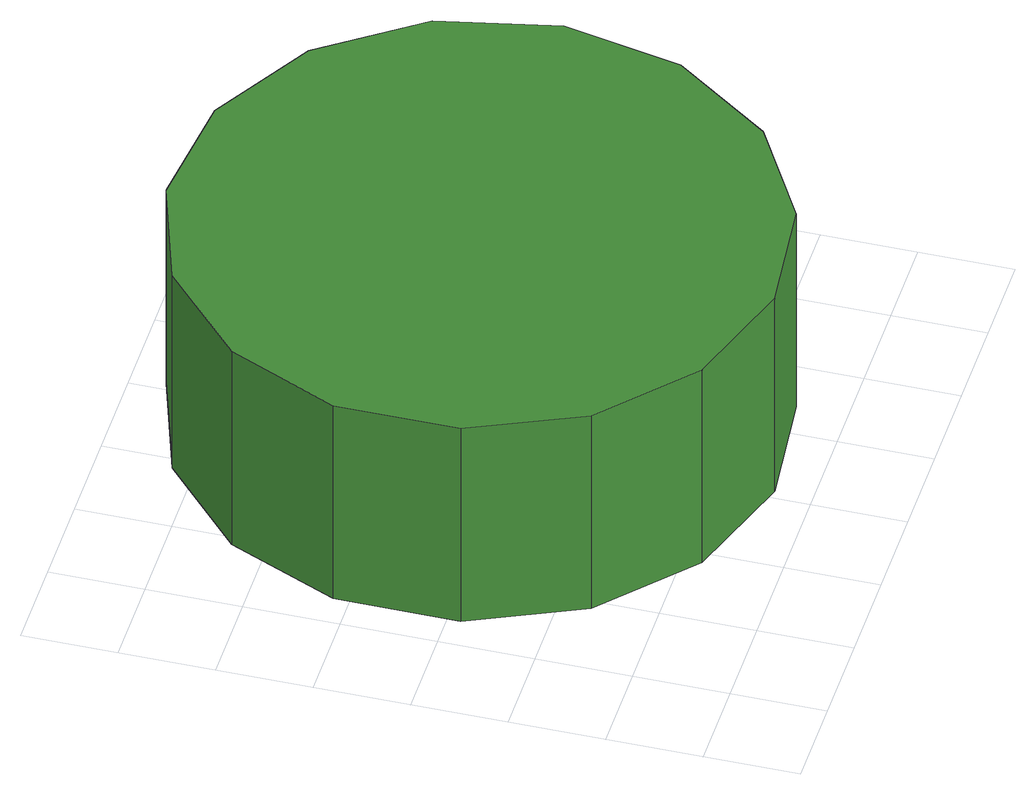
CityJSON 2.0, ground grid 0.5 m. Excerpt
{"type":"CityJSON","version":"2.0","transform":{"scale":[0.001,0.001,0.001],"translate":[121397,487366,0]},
"CityObjects":{
"tree1":{"type":"SolitaryVegetationObject","attributes":{"function":"something"},"geometry":[{"type":"MultiSurface","lod":"1","boundaries":[[[0,1,2,3,4,5,6,7,8,9,10,11,12,13,14]],[[15,16,17,18,19,20,21,22,23,24,25,26,27,28,29]],[[0,29,28,1]],[[1,28,27,2]],[[2,27,26,3]],[[3,26,25,4]],[[4,25,24,5]],[[5,24,23,6]],[[6,23,22,7]],[[7,22,21,8]],[[8,21,20,9]],[[9,20,19,10]],[[10,19,18,11]],[[11,18,17,12]],[[12,17,16,13]],[[13,16,15,14]],[[14,15,29,0]]]}]}
},
"vertices":[
[3288,1758,1675],[3152,2396,1675],[2769,2924,1675],[2204,3250,1675],[1555,3319,1675],[935,3117,1675],[450,2680,1675],[184,2084,1675],[184,1432,1675],[450,836,1675],[935,399,1675],[1555,198,1675],[2204,266,1675],[2769,592,1675],[3152,1120,1675],[3152,1120,425],[2769,592,425],[2204,266,425],[1555,198,425],[935,399,425],[450,836,425],[184,1432,425],[184,2084,425],[450,2680,425],[935,3117,425],[1555,3319,425],[2204,3250,425],[2769,2924,425],[3152,2396,425],[3288,1758,425]
]}
